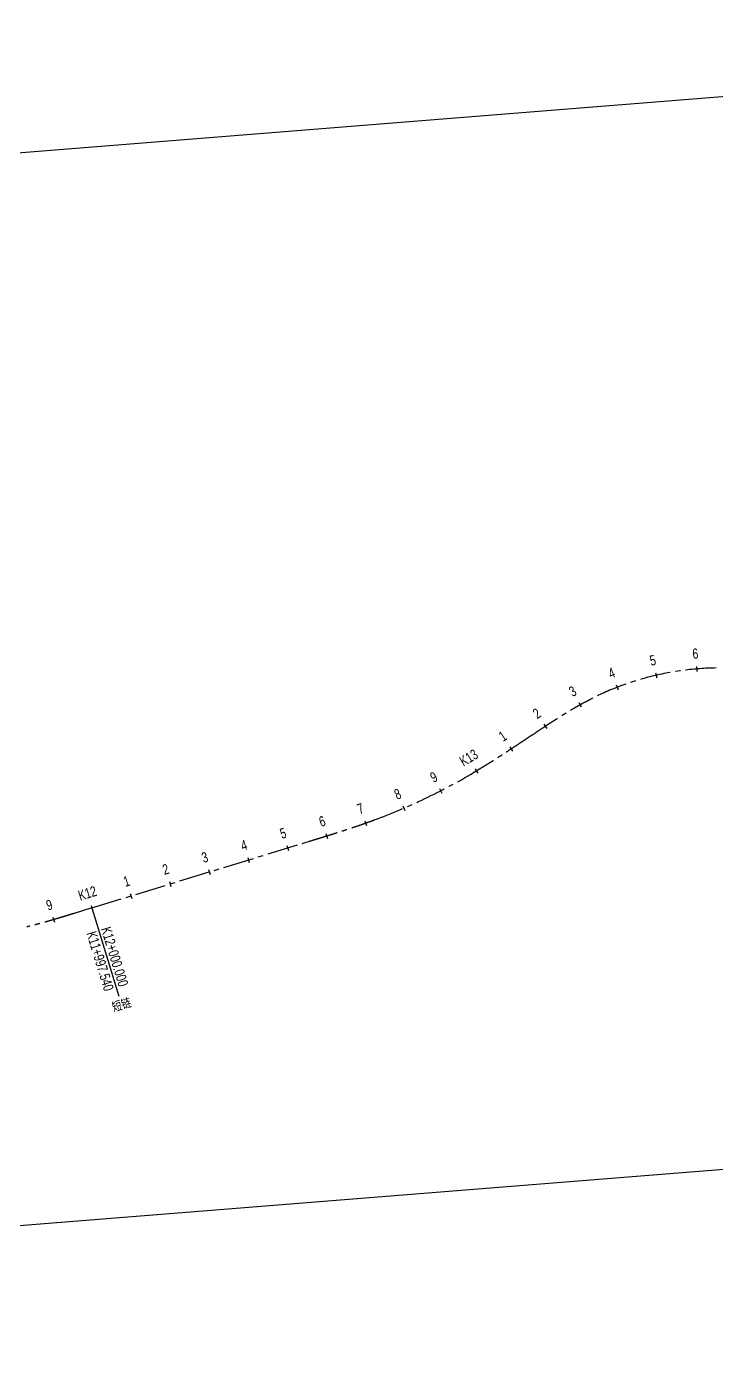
# Model space of a CAD drawing. Header units: millimetres. Extents: x 29316 to 52938, y 29851 to 35526.
# Drawn here: x 41419 to 43102, y 31733 to 35016 of the extents above; entities that cross this region are included whole.
import ezdxf
from ezdxf.enums import TextEntityAlignment as Align

# ---------------------------------------------------------------- set-up
doc = ezdxf.new("R2010")
doc.units = ezdxf.units.MM
doc.header["$MEASUREMENT"] = 0
doc.linetypes.add('CENTER2', pattern=[1.125, 0.75, -0.125, 0.125, -0.125])
doc.layers.get('0').update_dxf_attribs({"linetype": 'CONTINUOUS'})
doc.layers.add('PILE', color=7, linetype='CONTINUOUS')
doc.layers.add('标注_桩号', color=2, linetype='CONTINUOUS')
doc.layers.add('平面分图边界', color=1, linetype='CONTINUOUS', plot=False)
doc.styles.get("Standard").update_dxf_attribs({"font": 'rc9.shx', "width": 0.75, "height": 6, "bigfont": 'hztxt.shx'})

msp = doc.modelspace()

# ---------------------------------------------------------------- linework, layer by layer
at = {"color": 1, "linetype": 'CENTER2', "ltscale": 100}
for q in [(42105.2, 33027.2), (41534, 32852.2)]:
    msp.add_line((41577.4, 32865.5), q, dxfattribs=at)
at = {"color": 1, "linetype": 'CENTER2', "ltscale": 100, "flags": 128}
for points in [[(42652, 33287.1), (42652.8, 33287.6), (42653.6, 33288.1), (42654.4, 33288.7), (42655.2, 33289.2), (42656, 33289.7), (42656.8, 33290.2), (42657.5, 33290.8), (42658.3, 33291.3), (42659.1, 33291.8), (42659.9, 33292.3), (42660.7, 33292.9), (42661.5, 33293.4), (42662.2, 33293.9), (42663, 33294.4), (42663.8, 33295), (42664.6, 33295.5), (42665.4, 33296), (42666.2, 33296.5), (42667, 33297.1), (42667.7, 33297.6), (42668.5, 33298.1), (42669.3, 33298.6), (42670.1, 33299.2), (42670.9, 33299.7), (42671.7, 33300.2), (42672.5, 33300.7), (42673.2, 33301.3), (42674, 33301.8), (42674.8, 33302.3), (42675.6, 33302.8), (42676.4, 33303.3), (42677.2, 33303.9), (42678, 33304.4), (42678.8, 33304.9), (42679.5, 33305.4), (42680.3, 33306), (42681.1, 33306.5), (42681.9, 33307), (42682.7, 33307.5), (42683.5, 33308), (42684.3, 33308.6), (42685.1, 33309.1), (42685.8, 33309.6), (42686.6, 33310.1), (42687.4, 33310.6), (42688.2, 33311.2), (42689, 33311.7), (42689.8, 33312.2), (42690.6, 33312.7), (42691.4, 33313.2), (42692.2, 33313.8), (42693, 33314.3), (42693.7, 33314.8), (42694.5, 33315.3), (42695.3, 33315.8), (42696.1, 33316.3), (42696.9, 33316.9), (42697.7, 33317.4), (42698.5, 33317.9), (42699.3, 33318.4), (42700.1, 33318.9), (42700.9, 33319.4), (42701.7, 33319.9), (42702.4, 33320.5), (42703.2, 33321), (42704, 33321.5), (42704.8, 33322), (42705.6, 33322.5), (42706.4, 33323), (42707.2, 33323.5), (42708, 33324), (42708.8, 33324.5), (42709.6, 33325.1), (42710.4, 33325.6), (42711.2, 33326.1), (42712, 33326.6), (42712.8, 33327.1), (42713.6, 33327.6), (42714.4, 33328.1), (42715.2, 33328.6), (42716, 33329.1), (42716.8, 33329.6), (42717.6, 33330.1), (42718.4, 33330.6), (42719.2, 33331.1), (42720, 33331.6), (42720.8, 33332.1), (42721.6, 33332.6), (42722.4, 33333.2), (42723.2, 33333.7), (42724, 33334.2), (42724.8, 33334.7), (42725.6, 33335.2), (42726.4, 33335.7), (42727.2, 33336.2), (42728, 33336.6), (42728.8, 33337.1), (42729.6, 33337.6), (42730.4, 33338.1), (42731.2, 33338.6), (42732, 33339.1), (42732.8, 33339.6), (42733.6, 33340.1), (42734.4, 33340.6), (42735.2, 33341.1), (42736, 33341.6), (42736.8, 33342.1), (42737.6, 33342.6), (42738.4, 33343.1), (42739.2, 33343.6), (42740, 33344), (42740.9, 33344.5), (42741.7, 33345), (42742.5, 33345.5), (42743.3, 33346), (42744.1, 33346.5), (42744.9, 33347), (42745.7, 33347.5), (42746.5, 33347.9), (42747.3, 33348.4), (42748.1, 33348.9), (42749, 33349.4), (42749.8, 33349.9), (42750.6, 33350.3), (42751.4, 33350.8), (42752.2, 33351.3), (42753, 33351.8), (42753.8, 33352.3), (42754.7, 33352.7), (42755.5, 33353.2), (42756.3, 33353.7), (42757.1, 33354.1), (42757.9, 33354.6), (42758.7, 33355.1), (42759.6, 33355.6), (42760.4, 33356), (42761.2, 33356.5), (42762, 33357), (42762.8, 33357.4), (42763.7, 33357.9), (42764.5, 33358.4), (42765.3, 33358.8), (42766.1, 33359.3), (42767, 33359.8), (42767.8, 33360.2), (42768.6, 33360.7), (42769.4, 33361.1), (42770.3, 33361.6), (42771.1, 33362.1), (42771.9, 33362.5), (42772.7, 33363), (42773.6, 33363.4), (42774.4, 33363.9), (42775.2, 33364.3), (42776, 33364.8), (42776.9, 33365.3), (42777.7, 33365.7), (42778.5, 33366.2), (42779.4, 33366.6), (42780.2, 33367.1), (42781, 33367.5), (42781.9, 33367.9), (42782.7, 33368.4), (42783.5, 33368.8), (42784.4, 33369.3), (42785.2, 33369.7), (42786, 33370.2), (42786.9, 33370.6), (42787.7, 33371), (42788.5, 33371.5), (42789.4, 33371.9), (42790.2, 33372.3), (42791.1, 33372.8), (42791.9, 33373.2), (42792.7, 33373.7), (42793.6, 33374.1), (42794.4, 33374.5), (42795.3, 33374.9), (42796.1, 33375.4), (42796.9, 33375.8), (42796.9, 33375.8)], [(42652, 33287.1), (42651.3, 33286.6), (42650.5, 33286), (42649.7, 33285.5), (42648.9, 33285), (42648.1, 33284.5), (42647.3, 33283.9), (42646.6, 33283.4), (42645.8, 33282.9), (42645, 33282.4), (42644.2, 33281.8), (42643.4, 33281.3), (42642.6, 33280.8), (42641.8, 33280.3), (42641.1, 33279.7), (42640.3, 33279.2), (42639.5, 33278.7), (42638.7, 33278.2), (42637.9, 33277.6), (42637.1, 33277.1), (42636.3, 33276.6), (42635.6, 33276.1), (42634.8, 33275.5), (42634, 33275), (42633.2, 33274.5), (42632.4, 33274), (42631.6, 33273.4), (42630.8, 33272.9), (42630.1, 33272.4), (42629.3, 33271.9), (42628.5, 33271.3), (42627.7, 33270.8), (42626.9, 33270.3), (42626.1, 33269.8), (42625.3, 33269.3), (42624.6, 33268.7), (42623.8, 33268.2), (42623, 33267.7), (42622.2, 33267.2), (42621.4, 33266.6), (42620.6, 33266.1), (42619.8, 33265.6), (42619.1, 33265.1), (42618.3, 33264.5), (42617.5, 33264), (42616.7, 33263.5), (42615.9, 33263), (42615.1, 33262.5), (42614.3, 33261.9), (42613.5, 33261.4), (42612.8, 33260.9), (42612, 33260.4), (42611.2, 33259.8), (42610.4, 33259.3), (42609.6, 33258.8), (42608.8, 33258.3), (42608, 33257.8), (42607.3, 33257.2), (42606.5, 33256.7), (42605.7, 33256.2), (42604.9, 33255.7), (42604.1, 33255.2), (42603.3, 33254.6), (42602.5, 33254.1), (42601.7, 33253.6), (42600.9, 33253.1), (42600.2, 33252.6), (42599.4, 33252), (42598.6, 33251.5), (42597.8, 33251), (42597, 33250.5), (42596.2, 33250), (42595.4, 33249.4), (42594.6, 33248.9), (42593.8, 33248.4), (42593.1, 33247.9), (42592.3, 33247.4), (42591.5, 33246.9), (42590.7, 33246.3), (42589.9, 33245.8), (42589.1, 33245.3), (42588.3, 33244.8), (42587.5, 33244.3), (42586.7, 33243.8), (42585.9, 33243.2), (42585.1, 33242.7), (42584.4, 33242.2), (42583.6, 33241.7), (42582.8, 33241.2), (42582, 33240.7), (42581.2, 33240.2), (42580.4, 33239.6), (42579.6, 33239.1), (42578.8, 33238.6), (42578, 33238.1), (42577.2, 33237.6), (42576.4, 33237.1), (42575.6, 33236.6), (42574.8, 33236), (42574, 33235.5), (42573.3, 33235), (42572.5, 33234.5), (42571.7, 33234), (42570.9, 33233.5), (42570.1, 33233), (42569.3, 33232.5), (42568.5, 33232), (42567.7, 33231.4), (42566.9, 33230.9), (42566.1, 33230.4), (42565.3, 33229.9), (42564.5, 33229.4), (42563.7, 33228.9), (42562.9, 33228.4), (42562.1, 33227.9), (42561.3, 33227.4), (42560.5, 33226.9), (42559.7, 33226.4), (42558.9, 33225.9), (42558.1, 33225.4), (42557.3, 33224.9), (42556.5, 33224.3), (42555.7, 33223.8), (42554.9, 33223.3), (42554.1, 33222.8), (42553.3, 33222.3), (42552.5, 33221.8), (42551.7, 33221.3), (42550.9, 33220.8), (42550.1, 33220.3), (42549.3, 33219.8), (42548.5, 33219.3), (42547.7, 33218.8), (42546.9, 33218.3), (42546.1, 33217.8), (42545.3, 33217.3), (42544.5, 33216.8), (42543.7, 33216.3), (42542.9, 33215.8), (42542.1, 33215.3), (42541.3, 33214.8), (42540.5, 33214.3), (42539.7, 33213.8), (42538.9, 33213.3), (42538.1, 33212.8), (42537.3, 33212.3), (42536.5, 33211.8), (42535.7, 33211.3), (42534.9, 33210.8), (42534.1, 33210.3), (42533.3, 33209.9), (42532.5, 33209.4), (42531.7, 33208.9), (42530.9, 33208.4), (42530.1, 33207.9), (42529.3, 33207.4), (42528.5, 33206.9), (42527.7, 33206.4), (42526.9, 33205.9), (42526, 33205.4), (42525.2, 33204.9), (42524.4, 33204.4), (42523.6, 33204), (42522.8, 33203.5), (42522, 33203), (42521.2, 33202.5), (42520.4, 33202), (42519.6, 33201.5), (42518.8, 33201), (42518, 33200.5), (42517.1, 33200.1), (42516.3, 33199.6), (42515.5, 33199.1), (42514.7, 33198.6), (42513.9, 33198.1), (42513.1, 33197.6), (42512.3, 33197.2), (42511.5, 33196.7), (42510.7, 33196.2), (42509.8, 33195.7), (42509, 33195.2), (42509, 33195.2)], [(42105.2, 33027.2), (42106.1, 33027.5), (42107, 33027.8), (42107.9, 33028.1), (42108.8, 33028.3), (42109.7, 33028.6), (42110.6, 33028.9), (42111.5, 33029.2), (42112.4, 33029.5), (42113.4, 33029.7), (42114.3, 33030), (42115.2, 33030.3), (42116.1, 33030.6), (42117, 33030.8), (42117.9, 33031.1), (42118.8, 33031.4), (42119.7, 33031.7), (42120.6, 33031.9), (42121.5, 33032.2), (42122.4, 33032.5), (42123.3, 33032.8), (42124.2, 33033.1), (42125.1, 33033.3), (42126, 33033.6), (42126.9, 33033.9), (42127.8, 33034.2), (42128.7, 33034.4), (42129.6, 33034.7), (42130.5, 33035), (42131.4, 33035.3), (42132.3, 33035.6), (42133.2, 33035.8), (42134.1, 33036.1), (42135, 33036.4), (42135.9, 33036.7), (42136.8, 33037), (42137.7, 33037.2), (42138.6, 33037.5), (42139.5, 33037.8), (42140.4, 33038.1), (42141.3, 33038.3), (42142.2, 33038.6), (42143.1, 33038.9), (42144, 33039.2), (42144.9, 33039.5), (42145.8, 33039.7), (42146.7, 33040), (42147.6, 33040.3), (42148.6, 33040.6), (42149.5, 33040.9), (42150.4, 33041.1), (42151.3, 33041.4), (42152.2, 33041.7), (42153.1, 33042), (42154, 33042.3), (42154.9, 33042.6), (42155.8, 33042.8), (42156.7, 33043.1), (42157.6, 33043.4), (42158.5, 33043.7), (42159.4, 33044), (42160.3, 33044.2), (42161.2, 33044.5), (42162.1, 33044.8), (42163, 33045.1), (42163.9, 33045.4), (42164.8, 33045.7), (42165.7, 33045.9), (42166.6, 33046.2), (42167.5, 33046.5), (42168.4, 33046.8), (42169.3, 33047.1), (42170.2, 33047.4), (42171.1, 33047.7), (42172, 33047.9), (42172.9, 33048.2), (42173.8, 33048.5), (42174.7, 33048.8), (42175.6, 33049.1), (42176.5, 33049.4), (42177.4, 33049.7), (42178.3, 33049.9), (42179.2, 33050.2), (42180.1, 33050.5), (42181, 33050.8), (42181.9, 33051.1), (42182.8, 33051.4), (42183.7, 33051.7), (42184.6, 33052), (42185.5, 33052.2), (42186.4, 33052.5), (42187.3, 33052.8), (42188.2, 33053.1), (42189.1, 33053.4), (42190, 33053.7), (42190.9, 33054), (42191.8, 33054.3), (42192.7, 33054.6), (42193.6, 33054.9), (42194.5, 33055.2), (42195.4, 33055.4), (42196.3, 33055.7), (42197.2, 33056), (42198.1, 33056.3), (42199, 33056.6), (42199.8, 33056.9), (42200.7, 33057.2), (42201.6, 33057.5), (42202.5, 33057.8), (42203.4, 33058.1), (42204.3, 33058.4), (42205.2, 33058.7), (42206.1, 33059), (42207, 33059.3), (42207.9, 33059.6), (42208.8, 33059.9), (42209.7, 33060.2), (42210.6, 33060.5), (42211.5, 33060.8), (42212.4, 33061.1), (42213.3, 33061.4), (42214.2, 33061.7), (42215.1, 33062), (42216, 33062.3), (42216.9, 33062.6), (42217.8, 33062.9), (42218.7, 33063.2), (42219.6, 33063.5), (42220.5, 33063.8), (42221.4, 33064.1), (42222.2, 33064.4), (42223.1, 33064.7), (42224, 33065), (42224.9, 33065.3), (42225.8, 33065.6), (42226.7, 33065.9), (42227.6, 33066.2), (42228.5, 33066.5), (42229.4, 33066.8), (42230.3, 33067.1), (42231.2, 33067.4), (42232.1, 33067.7), (42233, 33068), (42233.9, 33068.4), (42234.8, 33068.7), (42235.6, 33069), (42236.5, 33069.3), (42237.4, 33069.6), (42238.3, 33069.9), (42239.2, 33070.2), (42240.1, 33070.5), (42241, 33070.8), (42241.9, 33071.2), (42242.8, 33071.5), (42243.7, 33071.8), (42244.6, 33072.1), (42245.5, 33072.4), (42246.3, 33072.7), (42247.2, 33073), (42248.1, 33073.4), (42249, 33073.7), (42249.9, 33074), (42250.8, 33074.3), (42251.7, 33074.6), (42252.6, 33074.9), (42253.5, 33075.3), (42254.3, 33075.6), (42255.2, 33075.9), (42256.1, 33076.2), (42257, 33076.5), (42257.9, 33076.9), (42258.8, 33077.2), (42259.7, 33077.5), (42260.6, 33077.8), (42261.4, 33078.2), (42262.3, 33078.5), (42263.2, 33078.8), (42264.1, 33079.1), (42265, 33079.5), (42265.9, 33079.8), (42266.8, 33080.1), (42266.8, 33080.1)], [(41534, 32852.2), (41533.4, 32852), (41532.7, 32851.8), (41532.1, 32851.6), (41531.5, 32851.4), (41530.8, 32851.2), (41530.2, 32851), (41529.6, 32850.8), (41528.9, 32850.6), (41528.3, 32850.4), (41527.6, 32850.2), (41527, 32850), (41526.4, 32849.8), (41525.7, 32849.6), (41525.1, 32849.4), (41524.5, 32849.2), (41523.8, 32849), (41523.2, 32848.8), (41522.5, 32848.6), (41521.9, 32848.4), (41521.3, 32848.3), (41520.6, 32848.1), (41520, 32847.9), (41519.4, 32847.7), (41518.7, 32847.5), (41518.1, 32847.3), (41517.4, 32847.1), (41516.8, 32846.9), (41516.2, 32846.7), (41515.5, 32846.5), (41514.9, 32846.3), (41514.3, 32846.1), (41513.6, 32845.9), (41513, 32845.7), (41512.3, 32845.5), (41511.7, 32845.3), (41511.1, 32845.1), (41510.4, 32844.9), (41509.8, 32844.8), (41509.2, 32844.6), (41508.5, 32844.4), (41507.9, 32844.2), (41507.2, 32844), (41506.6, 32843.8), (41506, 32843.6), (41505.3, 32843.4), (41504.7, 32843.2), (41504, 32843), (41503.4, 32842.8), (41502.8, 32842.6), (41502.1, 32842.4), (41501.5, 32842.2), (41500.9, 32842.1), (41500.2, 32841.9), (41499.6, 32841.7), (41498.9, 32841.5), (41498.3, 32841.3), (41497.7, 32841.1), (41497, 32840.9), (41496.4, 32840.7), (41495.7, 32840.5), (41495.1, 32840.3), (41494.5, 32840.1), (41493.8, 32839.9), (41493.2, 32839.8), (41492.6, 32839.6), (41491.9, 32839.4), (41491.3, 32839.2), (41490.6, 32839), (41490, 32838.8), (41489.4, 32838.6), (41488.7, 32838.4), (41488.1, 32838.2), (41487.4, 32838), (41486.8, 32837.9), (41486.2, 32837.7), (41485.5, 32837.5), (41484.9, 32837.3), (41484.2, 32837.1), (41483.6, 32836.9), (41483, 32836.7), (41482.3, 32836.5), (41481.7, 32836.4), (41481, 32836.2), (41480.4, 32836), (41479.8, 32835.8), (41479.1, 32835.6), (41478.5, 32835.4), (41477.8, 32835.2), (41477.2, 32835), (41476.6, 32834.9), (41475.9, 32834.7), (41475.3, 32834.5), (41474.6, 32834.3), (41474, 32834.1), (41473.4, 32833.9), (41472.7, 32833.8), (41472.1, 32833.6), (41471.4, 32833.4), (41470.8, 32833.2), (41470.2, 32833), (41469.5, 32832.8), (41468.9, 32832.6), (41468.2, 32832.5), (41467.6, 32832.3), (41467, 32832.1), (41466.3, 32831.9), (41465.7, 32831.7), (41465, 32831.6), (41464.4, 32831.4), (41463.7, 32831.2), (41463.1, 32831), (41462.5, 32830.8), (41461.8, 32830.6), (41461.2, 32830.5), (41460.5, 32830.3), (41459.9, 32830.1), (41459.3, 32829.9), (41458.6, 32829.8), (41458, 32829.6), (41457.3, 32829.4), (41456.7, 32829.2), (41456, 32829), (41455.4, 32828.9), (41454.8, 32828.7), (41454.1, 32828.5), (41453.5, 32828.3), (41452.8, 32828.2), (41452.2, 32828), (41451.5, 32827.8), (41450.9, 32827.6), (41450.3, 32827.5), (41449.6, 32827.3), (41449, 32827.1), (41448.3, 32826.9), (41447.7, 32826.8), (41447, 32826.6), (41446.4, 32826.4), (41445.8, 32826.2), (41445.1, 32826.1), (41444.5, 32825.9), (41443.8, 32825.7), (41443.2, 32825.5), (41442.5, 32825.4), (41441.9, 32825.2), (41441.2, 32825), (41440.6, 32824.9), (41440, 32824.7), (41439.3, 32824.5), (41438.7, 32824.4), (41438, 32824.2), (41437.4, 32824), (41436.7, 32823.8), (41436.1, 32823.7), (41435.4, 32823.5), (41434.8, 32823.3), (41434.1, 32823.2), (41433.5, 32823), (41432.9, 32822.8), (41432.2, 32822.7), (41431.6, 32822.5), (41430.9, 32822.4), (41430.3, 32822.2), (41429.6, 32822), (41429, 32821.9), (41428.3, 32821.7), (41427.7, 32821.5), (41427, 32821.4), (41426.4, 32821.2), (41425.7, 32821), (41425.1, 32820.9), (41424.5, 32820.7), (41423.8, 32820.6), (41423.2, 32820.4), (41422.5, 32820.2), (41421.9, 32820.1), (41421.2, 32819.9), (41420.6, 32819.8), (41419.9, 32819.6), (41419.3, 32819.5), (41418.6, 32819.3), (41418.6, 32819.3)]]:
    msp.add_lwpolyline(points, dxfattribs=at)
at = {"color": 1, "linetype": 'CENTER2', "ltscale": 100}
for centre, radius, start, end in [((43112.9, 32751.2), 700, 90.884, 116.8363), ((41746.7, 34487.1), 1500, 290.2879, 300.5468)]:
    msp.add_arc(centre, radius, start, end, dxfattribs=at)
at = {"layer": 'PILE'}
msp.add_line((41577.4, 32865.5), (41643.4, 32650.3), dxfattribs=at)
at = {"layer": '平面分图边界', "color": 2, "flags": 128}
msp.add_lwpolyline([(36721.9, 34334.6), (45244.7, 35015.5), (45452.6, 32413.8), (36929.7, 31732.9)], close=True, dxfattribs=at)
at = {"layer": '标注_桩号'}
for p, q in [((43054, 33455), (43055, 33442.5)), ((42954.4, 33439.4), (42957.2, 33427.2)), ((42858, 33409.8), (42862.5, 33398.2)), ((42766.9, 33366.9), (42772.9, 33356)), ((42681.4, 33314.1), (42688.3, 33303.7)), ((42598.1, 33258.7), (42605, 33248.3)), ((42513.9, 33205.4), (42520.3, 33194.7)), ((42426.8, 33157.1), (42432.5, 33146)), ((42336.7, 33114.8), (42341.6, 33103.3)), ((42243.9, 33078.5), (42248.1, 33066.7)), ((42149.2, 33047.3), (42152.9, 33035.4)), ((42053.6, 33018), (42057.3, 33006)), ((41862.4, 32959.4), (41866.1, 32947.4)), ((41958, 32988.7), (41961.7, 32976.7)), ((41766.8, 32930), (41770.5, 32918.1)), ((41671.2, 32900.7), (41674.9, 32888.8)), ((41575.6, 32871.4), (41579.2, 32859.5)), ((41482.3, 32843.1), (41485.9, 32831.1))]:
    msp.add_line(p, q, dxfattribs=at)

# ---------------------------------------------------------------- texts
at = {"layer": 'PILE', "width": 0.75}
for s, rotation, p in [('K11+997.540', 287.0411, (41597.7, 32735.8)), ('K12+000.000', 287.0411, (41633.2, 32746.7)), ('短链', 17.0411, (41649.9, 32628.8))]:
    msp.add_text(s, height=25, rotation=rotation, dxfattribs=at).set_placement(p, align=Align.MIDDLE_CENTER)
at = {"layer": '标注_桩号', "width": 0.75}
for s, rotation, p in [('5', 12.9731, (42950.2, 33457.7)), ('6', 4.788, (43052.4, 33473.7)), ('4', 21.1583, (42851.3, 33427.3)), ('3', 29.1175, (42757.7, 33383.3)), ('2', 33.4205, (42671, 33329.8)), ('1', 33.3806, (42587.8, 33274.4)), ('K13', 30.8949, (42504.2, 33221.5)), ('9', 27.085, (42418.2, 33173.8)), ('8', 23.2653, (42329.3, 33132)), ('6', 17.2994, (42143.6, 33065.2)), ('7', 19.5002, (42237.7, 33096.2)), ('5', 17.0411, (42048.1, 33035.9)), ('4', 17.0411, (41952.5, 33006.6)), ('3', 17.0411, (41856.9, 32977.3)), ('2', 17.0411, (41761.3, 32948)), ('1', 17.0411, (41665.7, 32918.7)), ('K12', 17.0411, (41570.1, 32889.4)), ('9', 16.3918, (41477, 32861))]:
    msp.add_text(s, height=25, rotation=rotation, dxfattribs=at).set_placement(p, align=Align.CENTER)

doc.saveas('drawing.dxf')
